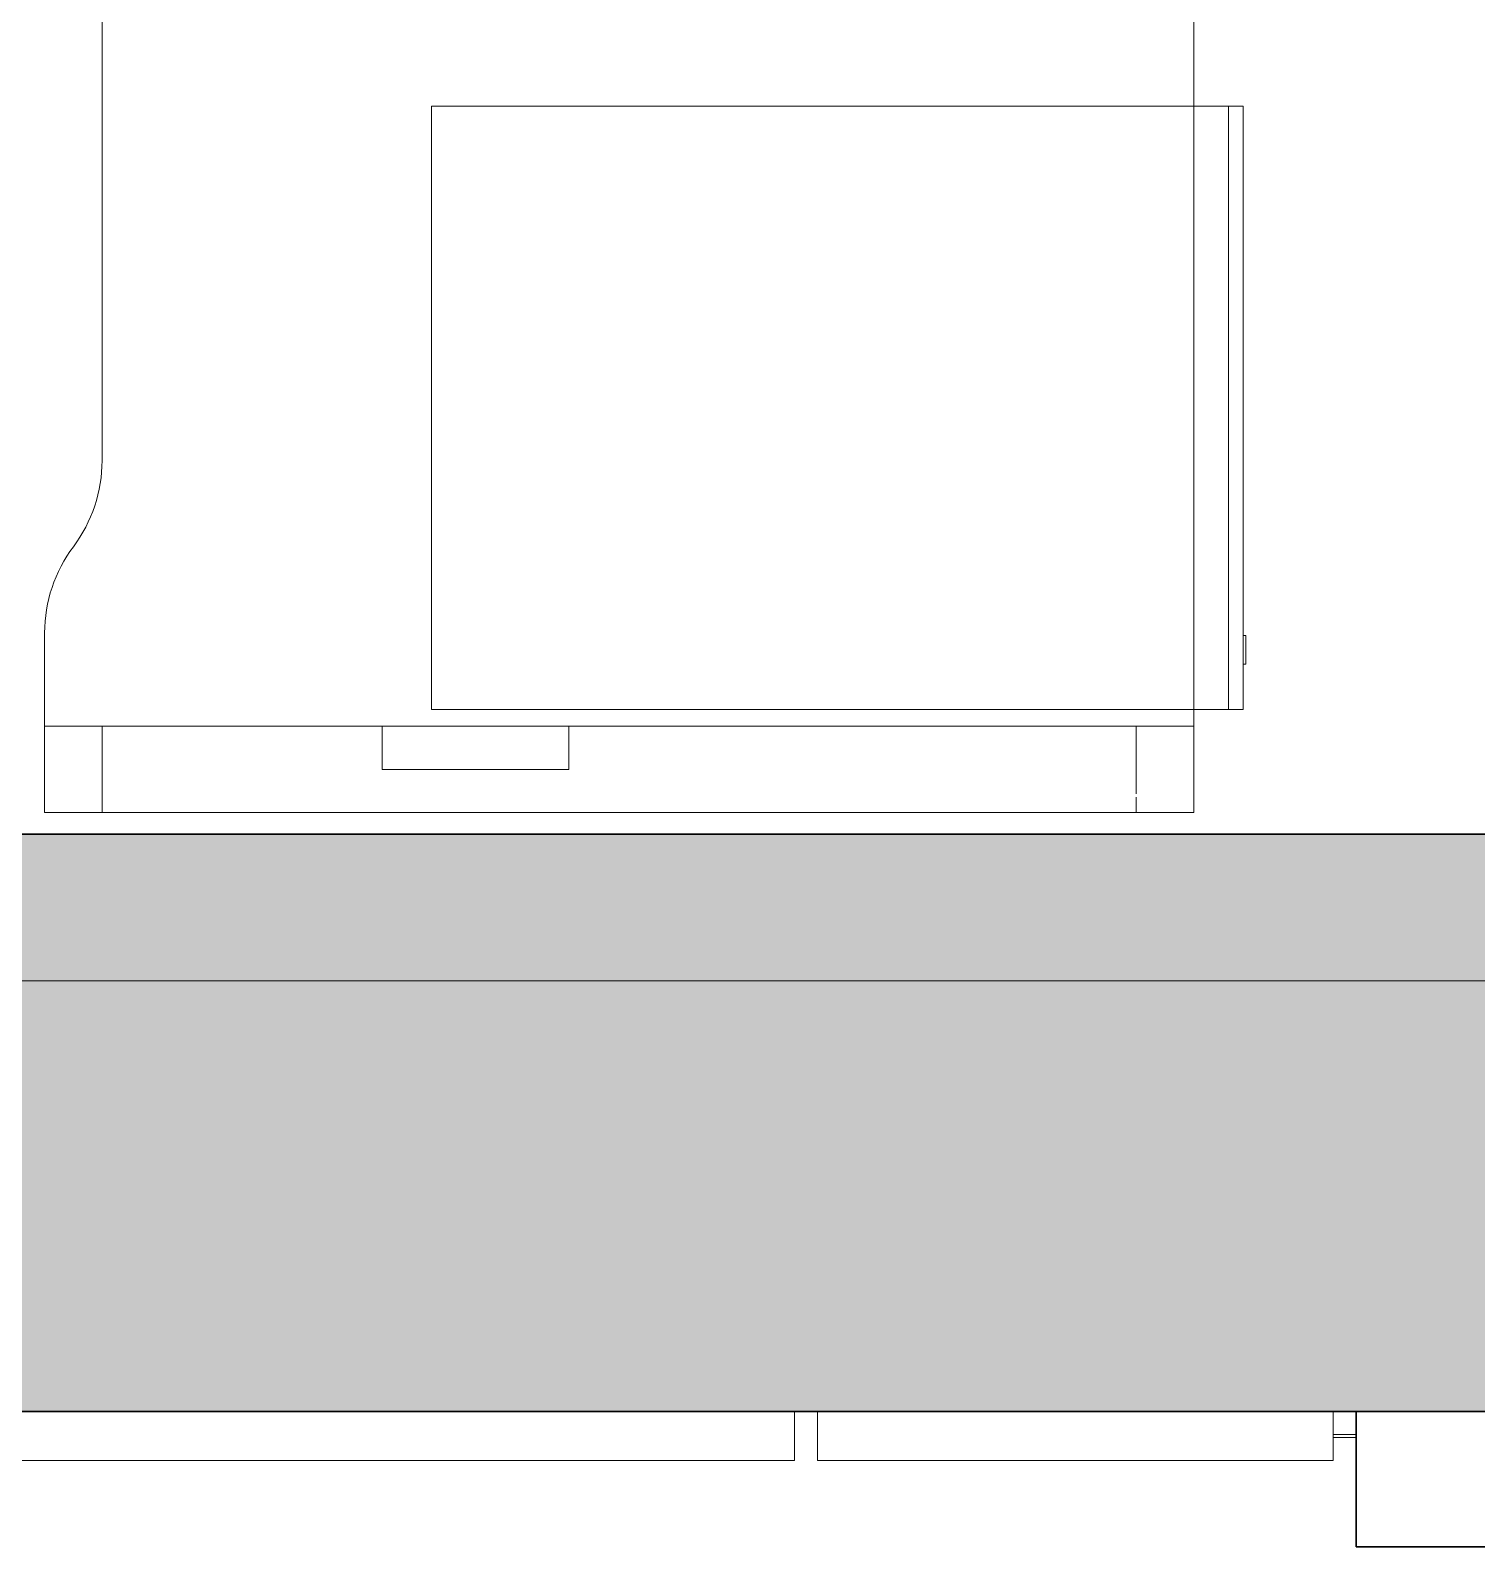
# Model space of a CAD drawing. Header units: millimetres. Extents: x 155927 to 317870, y -36033 to 97293.
# Drawn here: x 173011 to 174018, y 8874 to 9929 of the extents above; entities that cross this region are included whole.
import ezdxf

# ---------------------------------------------------------------- set-up
doc = ezdxf.new("R2010")
doc.units = ezdxf.units.MM
doc.header["$MEASUREMENT"] = 0
for name, color, linetype, lineweight in [('A-GLAZ', 7, 'CONTINUOUS', 9), ('A-GLAZ-CURT', 7, 'CONTINUOUS', 9), ('A-GLAZ-CWMG', 7, 'CONTINUOUS', 9), ('A-WALL', 7, 'CONTINUOUS', 9), ('A-WALL-PATT', 7, 'CONTINUOUS', 9), ('I-FURN', 8, 'CONTINUOUS', 9), ('I-WALL', 7, 'CONTINUOUS', 9)]:
    doc.layers.add(name, color=color, linetype=linetype, lineweight=lineweight)

msp = doc.modelspace()

# ---------------------------------------------------------------- hatches: boundary and pattern name
at = {"layer": 'A-WALL-PATT'}
msp.add_hatch(color=256, dxfattribs=at).paths.add_polyline_path([(174033.8, 9267.6), (174033.8, 9369.6), (172417.8, 9369.6), (172417.8, 9267.6), (173916.4, 9267.6)], flags=0)
h = msp.add_hatch(color=256, dxfattribs=at)
h.paths.add_polyline_path([(190558.8, 8967.6), (190558.8, 9267.6), (187692.8, 9267.6), (187692.8, 8967.6), (188952.5, 8967.6)], flags=0)
h.paths.add_polyline_path([(184742.4, 8967.6), (184908.8, 8967.6), (184908.8, 9267.6), (180567.8, 9267.6), (180567.8, 8967.6), (184141, 8967.6)], flags=0)
h.paths.add_polyline_path([(174033.8, 8967.6), (174033.8, 9267.6), (172417.8, 9267.6), (172417.8, 8967.6), (173916.4, 8967.6)], flags=0)
h.paths.add_polyline_path([(162489, 8967.6), (162683.8, 8967.6), (162683.8, 9267.6), (161617.8, 9267.6), (161617.8, 8967.6)], flags=0)
h.paths.add_polyline_path([(159983.8, 8967.6), (159983.8, 9267.6), (158817.8, 9267.6), (158817.8, 8967.6), (159481.8, 8967.6)], flags=0)
h.paths.add_polyline_path([(157076, 8967.6), (157533.8, 8967.6), (157533.8, 9267.6), (156460.8, 9267.6), (156460.8, 8967.6), (156474.5, 8967.6)], flags=0)

# ---------------------------------------------------------------- linework, layer by layer
at = {"layer": 'A-GLAZ', "lineweight": 30}
for p, q in [((173933.8, 8967.6), (173933.8, 8873.6)), ((173933.8, 8873.6), (174033.8, 8873.6))]:
    msp.add_line(p, q, dxfattribs=at)
at = {"layer": 'A-GLAZ-CURT', "lineweight": 20}
for p, q in [((173542.8, 8967.6), (172433.8, 8967.6)), ((173542.8, 8933.6), (173542.8, 8967.6)), ((173917.8, 8967.6), (173558.8, 8967.6)), ((173558.8, 8967.6), (173558.8, 8933.6)), ((173917.8, 8933.6), (173917.8, 8967.6)), ((172433.8, 8933.6), (173542.8, 8933.6)), ((173558.8, 8933.6), (173917.8, 8933.6))]:
    msp.add_line(p, q, dxfattribs=at)
at = {"layer": 'A-GLAZ-CWMG'}
for p, q in [((173917.8, 8951.6), (173933.8, 8951.6)), ((173933.8, 8949.6), (173917.8, 8949.6))]:
    msp.add_line(p, q, dxfattribs=at)
at = {"layer": 'A-WALL'}
msp.add_line((174033.8, 9267.6), (172417.8, 9267.6), dxfattribs=at)
at = {"layer": 'A-WALL', "lineweight": 30}
msp.add_line((172417.8, 8967.6), (174033.8, 8967.6), dxfattribs=at)
at = {"layer": 'I-FURN'}
for p, q in [((173820.8, 9384.7), (173820.8, 10984.7)), ((173820.8, 10984.7), (173820.8, 9384.7)), ((173060.8, 10462), (173060.8, 9629.7)), ((173060.8, 9629.7), (173060.8, 10462)), ((173290.1, 9876.3), (173290.1, 9456.3)), ((173820.8, 9876.3), (173290.1, 9876.3)), ((173845.1, 9876.3), (173820.8, 9876.3)), ((173855.1, 9876.3), (173845.1, 9876.3)), ((173845.1, 9876.3), (173845.1, 9456.3)), ((173845.1, 9456.3), (173845.1, 9876.3)), ((173855.1, 9456.3), (173855.1, 9876.3)), ((173020.8, 9509.7), (173020.8, 9384.7)), ((173020.8, 9384.7), (173020.8, 9509.7)), ((173857.1, 9507.9), (173855.1, 9507.9)), ((173857.1, 9507.9), (173857.1, 9487.9)), ((173857.1, 9487.9), (173857.1, 9507.9)), ((173855.1, 9487.9), (173857.1, 9487.9)), ((173290.1, 9456.3), (173820.8, 9456.3)), ((173820.8, 9456.3), (173845.1, 9456.3)), ((173845.1, 9456.3), (173855.1, 9456.3)), ((173060.8, 9444.7), (173020.8, 9444.7)), ((173020.8, 9444.7), (173255.8, 9444.7)), ((173020.8, 9384.7), (173020.8, 9444.7)), ((173020.8, 9384.7), (173020.8, 9444.7)), ((173780.8, 9444.7), (173060.8, 9444.7)), ((173060.8, 9384.7), (173060.8, 9444.7)), ((173060.8, 9384.7), (173060.8, 9444.7)), ((173255.8, 9444.7), (173385.8, 9444.7)), ((173255.8, 9414.7), (173255.8, 9444.7)), ((173255.8, 9414.7), (173255.8, 9444.7)), ((173385.8, 9444.7), (173820.8, 9444.7)), ((173385.8, 9444.7), (173385.8, 9414.7)), ((173385.8, 9414.7), (173385.8, 9444.7)), ((173820.8, 9444.7), (173780.8, 9444.7)), ((173780.8, 9397.6), (173780.8, 9444.7)), ((173780.8, 9397.6), (173780.8, 9444.7)), ((173820.8, 9444.7), (173820.8, 9384.7)), ((173820.8, 9384.7), (173820.8, 9444.7)), ((173385.8, 9414.7), (173255.8, 9414.7)), ((173255.8, 9414.7), (173385.8, 9414.7)), ((173780.8, 9384.7), (173780.8, 9395.3)), ((173780.8, 9384.7), (173780.8, 9395.3)), ((173020.8, 9384.7), (173060.8, 9384.7)), ((173820.8, 9384.7), (173020.8, 9384.7)), ((173020.8, 9384.7), (173820.8, 9384.7)), ((173820.8, 9384.7), (173020.8, 9384.7)), ((173060.8, 9384.7), (173780.8, 9384.7)), ((173780.8, 9384.7), (173820.8, 9384.7))]:
    msp.add_line(p, q, dxfattribs=at)
for centre, start, end in [((172960.8, 9629.7), 323.1301, 0), ((172960.8, 9629.7), 323.1301, 0), ((173120.8, 9509.7), 143.1301, 180), ((173120.8, 9509.7), 143.1301, 180)]:
    msp.add_arc(centre, 100, start, end, dxfattribs=at)
at = {"layer": 'I-WALL', "lineweight": 30}
msp.add_line((174033.8, 9369.6), (172417.8, 9369.6), dxfattribs=at)
at = {"layer": 'I-WALL'}
msp.add_line((172417.8, 9267.6), (174033.8, 9267.6), dxfattribs=at)

doc.saveas('drawing.dxf')
